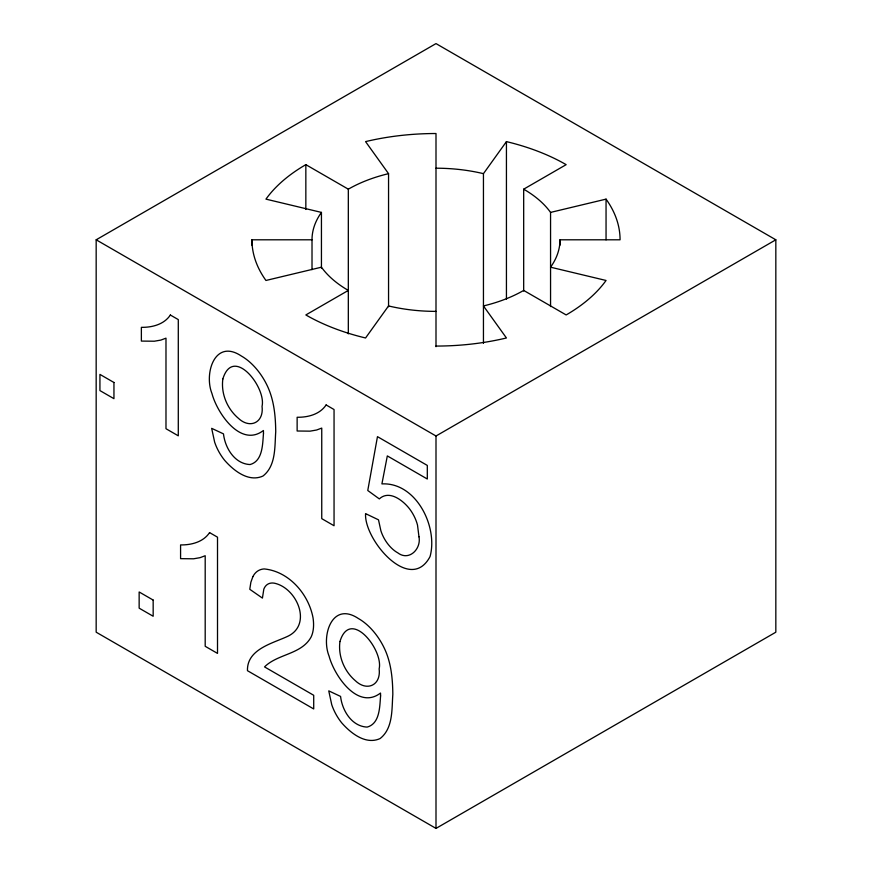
<?xml version="1.0" encoding="UTF-8"?>
<svg xmlns="http://www.w3.org/2000/svg" width="872" height="872" viewBox="0 0 872 872"><rect width="100%" height="100%" fill="white"/><g stroke="black" fill="none" stroke-linecap="round" stroke-linejoin="round"><path stroke-width="1.31" d="M252.869 576.675L250.874 582.234L249.774 589.287L262.428 598.094L263.813 589.178A24.394 14.083 60 0 1 274.048 583.128C297.025 587.608 313.19 625.355 286.79 636.745C271.519 643.656 246.885 649.553 247.452 670.688L313.713 708.947L313.713 695.289L264.543 666.906C277.699 653.76 301.559 654.523 311.108 637.018A42.488 24.536 60 0 0 313.048 617.921C308.677 594.17 288.992 571.291 264.161 568.936A37.267 21.517 60 0 0 252.88 576.675M483.448 343.383L483.448 173.659L506.436 141.613A184.068 106.275 0 0 1 566.157 164.655L523.68 189.18L523.68 291.019M96.171 239.8L436 43.6L775.829 239.8L775.829 632.2L436 828.4L96.171 632.2L96.171 239.8L436 436L775.829 239.8M523.68 189.18A123.988 71.591 0 0 1 550.559 212.408L606.051 199.132A184.068 106.275 0 0 1 620.068 239.8L559.988 239.8A123.988 71.591 0 0 1 550.559 267.192L606.051 280.468A184.068 106.275 0 0 1 566.157 314.945L523.68 290.42A123.988 71.591 0 0 1 483.448 305.941L506.436 337.976A184.068 106.275 0 0 1 436 346.064M251.932 245.228L251.932 239.8L312.013 239.8A123.988 71.591 0 0 1 321.441 212.408L265.949 199.132A184.068 106.275 0 0 1 305.843 164.655L348.32 189.18A123.988 71.591 0 0 1 388.552 173.659L365.564 141.613A184.068 106.275 0 0 1 436 133.525L436 346.685M606.051 199.132L606.051 239.865M559.988 239.8L559.988 245.228M550.559 212.408L550.559 306.573M506.436 141.613L506.436 299.118M436 436L436 828.4M388.552 173.659L388.552 306.726M348.32 189.18L348.32 333.867M321.441 212.408L321.441 268.075M312.013 239.8L312.013 269.666M305.843 164.655L305.843 209.465M251.932 239.8A184.068 106.275 0 0 0 265.949 280.468L321.441 267.192A123.988 71.591 0 0 0 348.32 290.42L305.843 314.945A184.068 106.275 0 0 0 365.564 337.976L388.552 305.941A123.988 71.591 0 0 0 436 311.38M436 168.209A123.988 71.591 0 0 1 483.448 173.659M263.486 433.373C262.559 444.088 262.886 461.081 250.057 464.547C234.623 463.893 225.052 447.892 223.483 433.885L211.656 428.326L214.654 442.18A34.956 20.176 60 0 0 224.616 460.296C233.652 470.629 248.651 482.619 263.006 476.014C276.108 465.768 274.647 446.737 275.726 431.836C275.563 415.432 273.95 398.722 266.341 383.887A45.42 26.225 60 0 0 241.337 356.005C214.806 338.282 203.874 373.467 211.961 393.523C217.084 412.947 240.683 448.012 263.42 430.495L263.486 433.373M380.584 695.921C379.658 706.636 379.985 723.629 367.145 727.085C351.721 726.441 342.14 710.429 340.581 696.434L328.755 690.864L331.742 704.718A34.956 20.176 60 0 0 341.704 722.844C350.751 733.167 365.739 745.168 380.105 738.551C393.207 728.305 391.735 709.285 392.825 694.374C392.651 677.969 391.048 661.27 383.44 646.435A45.42 26.225 60 0 0 358.425 618.542C331.894 600.819 320.961 636.004 329.06 656.06C334.183 675.484 357.782 710.549 380.519 693.033L380.584 695.921M418.974 536.803C421.416 548.902 409.033 561.492 397.774 552.837A25.604 14.78 60 0 1 380.879 530.754L378.492 519.832L365.575 513.63C363.886 539.452 410.036 594.421 430.049 556.587C438.245 526.83 416.151 482.118 381.914 483.906L387.321 455.914L427.313 479.011L427.313 465.43L377.467 436.654L367.766 490.5L379.32 498.904C389.37 489.519 403.376 500.681 409.873 509.292A27.806 16.056 60 0 1 417.503 525.075L418.974 536.803M222.84 379.004C220.856 393.654 227.21 408.848 238.427 418.32C249.817 429.133 264.063 422.822 262.047 406.33C266.483 387.451 233.129 345.007 222.84 379.004M339.938 641.552C337.955 656.191 344.309 671.396 355.525 680.858C366.916 691.681 381.151 685.37 379.146 668.879C383.582 649.989 350.217 607.555 339.938 641.552M170.356 315.021C164.11 324.493 152.11 327.512 141.373 327.338L141.373 341.083L154.322 341.214L160.851 340.091L165.985 338.162L165.985 428.719L178.291 435.826L178.291 319.599L170.356 315.021M209.574 532.607C203.329 542.068 191.328 545.087 180.58 544.924L180.58 558.658L193.54 558.799L200.059 557.666L205.193 555.737L205.193 646.294L217.51 653.401L217.51 537.185L209.574 532.607M326.117 404.946C319.871 414.418 307.87 417.437 297.134 417.263L297.134 431.008L310.083 431.15L316.612 430.016L321.746 428.087L321.746 518.644L334.052 525.751L334.052 409.535L326.117 404.946M113.949 382.492L99.931 374.393L99.931 390.58L113.949 398.678L113.949 382.492M153.167 600.067L139.149 591.979L139.149 608.166L153.167 616.253L153.167 600.067"/></g></svg>
